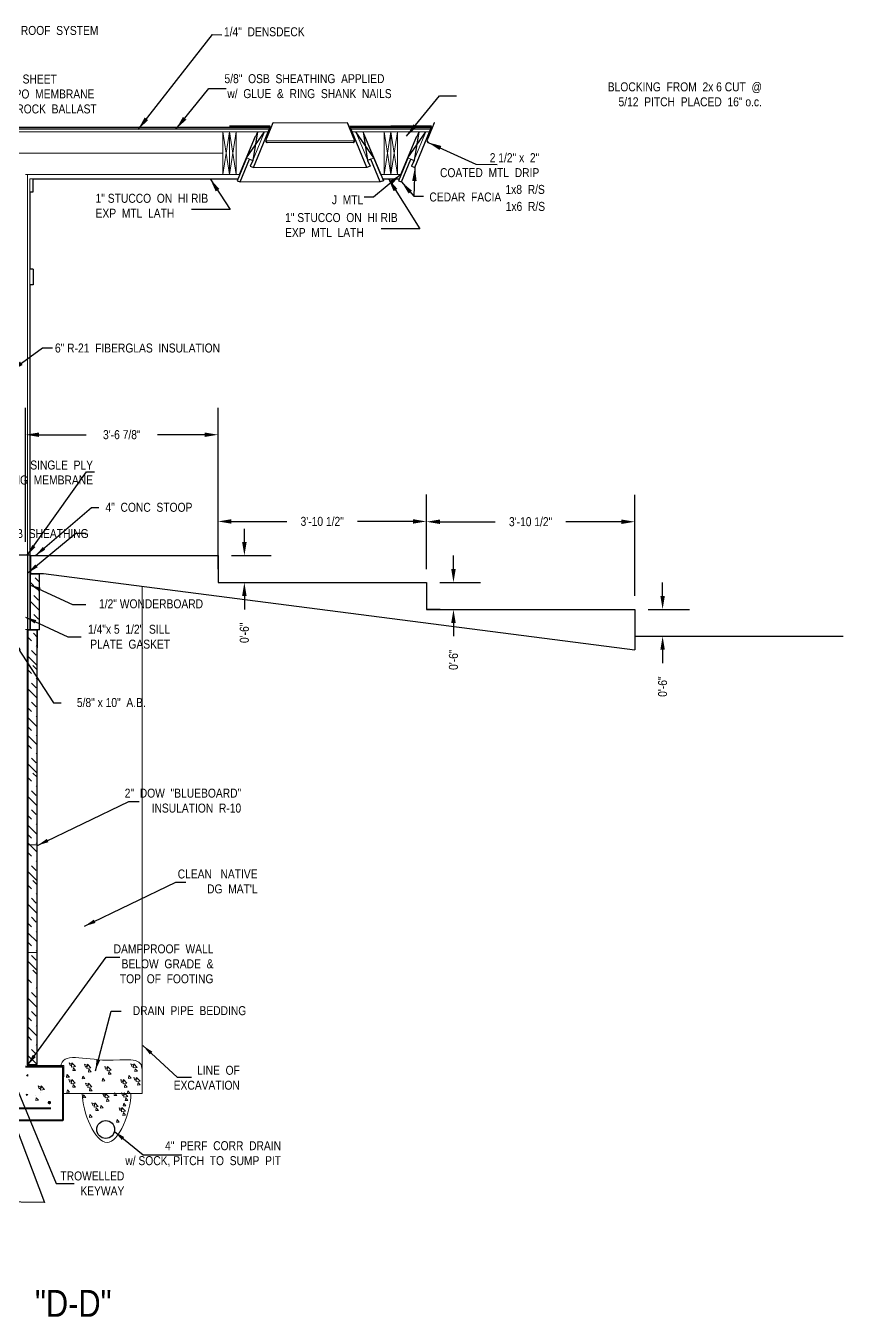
# Model space of a CAD drawing. Extents: x 1662 to 3024, y -14186 to -10515.
# Drawn here: x 2515.3 to 2697.7, y -14185.9 to -13897.9 of the extents above; entities that cross this region are included whole.
import ezdxf

# ---------------------------------------------------------------- set-up
doc = ezdxf.new("R2010")
doc.units = 0
doc.header["$LTSCALE"] = 50
doc.header["$MEASUREMENT"] = 0
for name, color, linetype in [('CONCRETE', 7, 'CONTINUOUS'), ('FINFRAMING', 4, 'CONTINUOUS'), ('FLOOR_FRAMING', 3, 'CONTINUOUS'), ('INSULATION', 30, 'CONTINUOUS'), ('LOWER_TRUSS_DESIGN', 7, 'CONTINUOUS'), ('METAL_ROOFING', 7, 'CONTINUOUS'), ('ROOF_FRAMING', 7, 'CONTINUOUS'), ('ROOFING', 7, 'CONTINUOUS'), ('TEXT', 250, 'CONTINUOUS'), ('WALL_FRAMING', 2, 'CONTINUOUS')]:
    doc.layers.add(name, color=color, linetype=linetype)
doc.layers.add('FOUNDATION', color=7, linetype='CONTINUOUS', lineweight=40)
doc.layers.add('FOUNDATION TEXT', color=7, linetype='CONTINUOUS', lineweight=9)
doc.styles.add('ARCHENT', font='technical.ttf', dxfattribs={"height": 2})
doc.linetypes.add('BATTING', pattern='A,0.0001,-0.1,[134,ltypeshp.shx,S=0.1,R=0,X=-0.1,Y=0],-0.2,[134,ltypeshp.shx,S=0.1,R=180,X=0.1,Y=0],-0.1', length=0.4001)
doc.dimstyles.new('ARCHENTLTD', dxfattribs={"dimtxt": 2, "dimasz": 3, "dimexe": 6, "dimexo": 3, "dimgap": 2, "dimtad": 0, "dimdec": 3, "dimzin": 1, "dimdsep": 46, "dimlunit": 4, "dimtxsty": 'ARCHENT', "dimcen": 2, "dimadec": 0, "dimazin": 0, "dimtfac": 1, "dimtdec": 3, "dimtofl": 0, "dimtmove": 0, "dimatfit": 3, "dimfxl": 1, "dimfrac": 2, "dimtolj": 1, "dimtzin": 0, "dimarcsym": 0})

# ---------------------------------------------------------------- blocks, each defined once
blk = doc.blocks.new('*D170')
at = {"layer": 'CONCRETE', "color": 0, "lineweight": -2, "ltscale": 0.25}
for p, q in [((2558.21, -14019.05), (2558.21, -14002.43)), ((2604.71, -14019.05), (2604.71, -14002.43)), ((2561.21, -14008.43), (2573.58, -14008.43)), ((2601.71, -14008.43), (2589.34, -14008.43))]:
    blk.add_line(p, q, dxfattribs=at)
at = {"layer": 'CONCRETE', "color": 0, "lineweight": 9, "ltscale": 0.25}
for points in [[(2561.21, -14007.93), (2561.21, -14008.93), (2558.21, -14008.43)], [(2601.71, -14007.93), (2601.71, -14008.93), (2604.71, -14008.43)]]:
    blk.add_solid(points, dxfattribs=at)
at = {"layer": 'CONCRETE', "color": 0, "lineweight": 9, "ltscale": 0.25, "insert": (2581.46, -14008.43), "char_height": 2, "attachment_point": 5, "style": 'ARCHENT'}
blk.add_mtext('\\A1;3\'-10 1/2"', dxfattribs=at)
blk = doc.blocks.new('*D171')
at = {"layer": 'CONCRETE', "color": 0, "lineweight": -2, "ltscale": 0.25}
for p, q in [((2604.71, -14019.05), (2604.71, -14002.5)), ((2651.21, -14025.05), (2651.21, -14002.5)), ((2607.71, -14008.5), (2620.08, -14008.5)), ((2648.21, -14008.5), (2635.84, -14008.5))]:
    blk.add_line(p, q, dxfattribs=at)
at = {"layer": 'CONCRETE', "color": 0, "lineweight": 9, "ltscale": 0.25}
for points in [[(2607.71, -14008), (2607.71, -14009), (2604.71, -14008.5)], [(2648.21, -14008), (2648.21, -14009), (2651.21, -14008.5)]]:
    blk.add_solid(points, dxfattribs=at)
at = {"layer": 'CONCRETE', "color": 0, "lineweight": 9, "ltscale": 0.25, "insert": (2627.96, -14008.5), "char_height": 2, "attachment_point": 5, "style": 'ARCHENT'}
blk.add_mtext('\\A1;3\'-10 1/2"', dxfattribs=at)
blk = doc.blocks.new('*D172')
at = {"layer": 'CONCRETE', "color": 0, "lineweight": -2, "ltscale": 0.25}
for p, q in [((2564.09, -14013.05), (2564.09, -14010.05)), ((2561.21, -14016.05), (2570.09, -14016.05)), ((2561.21, -14022.05), (2570.09, -14022.05)), ((2564.09, -14025.05), (2564.09, -14028.05))]:
    blk.add_line(p, q, dxfattribs=at)
at = {"layer": 'CONCRETE', "color": 0, "lineweight": 9, "ltscale": 0.25}
for points in [[(2563.59, -14013.05), (2564.59, -14013.05), (2564.09, -14016.05)], [(2563.59, -14025.05), (2564.59, -14025.05), (2564.09, -14022.05)]]:
    blk.add_solid(points, dxfattribs=at)
at = {"layer": 'CONCRETE', "color": 0, "lineweight": 9, "ltscale": 0.25, "insert": (2564.09, -14033.27), "char_height": 2, "attachment_point": 5, "rotation": 90, "style": 'ARCHENT'}
blk.add_mtext('\\A1;0\'-6"', dxfattribs=at)
blk = doc.blocks.new('*D173')
at = {"layer": 'CONCRETE', "color": 0, "lineweight": -2, "ltscale": 0.25}
for p, q in [((2610.75, -14019.05), (2610.75, -14016.05)), ((2607.71, -14022.05), (2616.75, -14022.05)), ((2607.75, -14028.05), (2604.75, -14028.05)), ((2610.75, -14031.05), (2610.75, -14034.05))]:
    blk.add_line(p, q, dxfattribs=at)
at = {"layer": 'CONCRETE', "color": 0, "lineweight": 9, "ltscale": 0.25}
for points in [[(2610.25, -14019.05), (2611.25, -14019.05), (2610.75, -14022.05)], [(2610.25, -14031.05), (2611.25, -14031.05), (2610.75, -14028.05)]]:
    blk.add_solid(points, dxfattribs=at)
at = {"layer": 'CONCRETE', "color": 0, "lineweight": 9, "ltscale": 0.25, "insert": (2610.75, -14039.27), "char_height": 2, "attachment_point": 5, "rotation": 90, "style": 'ARCHENT'}
blk.add_mtext('\\A1;0\'-6"', dxfattribs=at)
blk = doc.blocks.new('*D174')
at = {"layer": 'CONCRETE', "color": 0, "lineweight": -2, "ltscale": 0.25}
for p, q in [((2657.42, -14025.05), (2657.42, -14022.05)), ((2654.21, -14028.05), (2663.42, -14028.05)), ((2654.21, -14034.05), (2663.42, -14034.05)), ((2657.42, -14037.05), (2657.42, -14040.05))]:
    blk.add_line(p, q, dxfattribs=at)
at = {"layer": 'CONCRETE', "color": 0, "lineweight": 9, "ltscale": 0.25}
for points in [[(2656.92, -14025.05), (2657.92, -14025.05), (2657.42, -14028.05)], [(2656.92, -14037.05), (2657.92, -14037.05), (2657.42, -14034.05)]]:
    blk.add_solid(points, dxfattribs=at)
at = {"layer": 'CONCRETE', "color": 0, "lineweight": 9, "ltscale": 0.25, "insert": (2657.42, -14045.27), "char_height": 2, "attachment_point": 5, "rotation": 90, "style": 'ARCHENT'}
blk.add_mtext('\\A1;0\'-6"', dxfattribs=at)
blk = doc.blocks.new('*D175')
at = {"layer": 'CONCRETE', "color": 0, "lineweight": -2, "ltscale": 0.25}
for p, q in [((2515.28, -14012.99), (2515.28, -13983.09)), ((2558.21, -14013.05), (2558.21, -13983.09)), ((2518.28, -13989.09), (2528.79, -13989.09)), ((2555.21, -13989.09), (2544.7, -13989.09))]:
    blk.add_line(p, q, dxfattribs=at)
at = {"layer": 'CONCRETE', "color": 0, "lineweight": 9, "ltscale": 0.25}
for points in [[(2518.28, -13988.59), (2518.28, -13989.59), (2515.28, -13989.09)], [(2555.21, -13988.59), (2555.21, -13989.59), (2558.21, -13989.09)]]:
    blk.add_solid(points, dxfattribs=at)
at = {"layer": 'CONCRETE', "color": 0, "lineweight": 9, "ltscale": 0.25, "insert": (2536.74, -13989.09), "char_height": 2, "attachment_point": 5, "style": 'ARCHENT'}
blk.add_mtext('\\A1;3\'-6 7/8"', dxfattribs=at)

msp = doc.modelspace()

# ---------------------------------------------------------------- linework, layer by layer
at = {"layer": 'CONCRETE', "color": 7, "linetype": 'Continuous', "lineweight": 30, "ltscale": 0.125}
for p, q in [((2566.1122, -13929.4841), (2569.41, -13921.5462)), ((2591.437, -13929.4841), (2588.1393, -13921.5462)), ((2602.1122, -13929.4841), (2605.41, -13921.5462)), ((2563.1307, -13932.7142), (2565.2518, -13927.6378)), ((2565.2518, -13927.6378), (2565.9475, -13927.9267)), ((2565.9475, -13927.9267), (2565.4166, -13929.1935)), ((2592.2975, -13927.6378), (2591.6017, -13927.9267)), ((2591.6017, -13927.9267), (2592.1327, -13929.1935)), ((2594.4185, -13932.7142), (2592.2975, -13927.6378)), ((2599.1307, -13932.7142), (2601.2518, -13927.6378)), ((2601.2518, -13927.6378), (2601.9475, -13927.9267)), ((2601.9475, -13927.9267), (2601.4166, -13929.1935)), ((2565.4166, -13929.1935), (2566.1086, -13929.4826)), ((2592.1327, -13929.1935), (2591.4407, -13929.4826)), ((2601.4166, -13929.1935), (2602.1086, -13929.4826)), ((2516.9631, -13934.9212), (2516.9624, -13932.0462)), ((2516.9624, -13932.0462), (2562.6088, -13932.0462)), ((2562.4493, -13932.4295), (2563.1307, -13932.7142)), ((2595.0999, -13932.4295), (2594.4185, -13932.7142)), ((2594.9405, -13932.0462), (2598.6088, -13932.0462)), ((2598.4493, -13932.4295), (2599.1307, -13932.7142)), ((2516.2131, -13934.9212), (2516.2131, -13952.1875)), ((2516.2131, -13955.6875), (2516.2131, -14016.0461))]:
    msp.add_line(p, q, dxfattribs=at)
at = {"layer": 'CONCRETE', "color": 7, "linetype": 'Continuous', "lineweight": 20, "ltscale": 0.125}
for p, q in [((2516.2131, -13932.0462), (2516.2131, -13934.9212)), ((2516.2131, -13932.0462), (2516.9624, -13932.0462)), ((2516.2131, -13952.1875), (2516.2131, -13955.6875))]:
    msp.add_line(p, q, dxfattribs=at)
at = {"layer": 'CONCRETE', "lineweight": 30, "ltscale": 1.5}
for p, q in [((2516.3379, -14015.9854), (2512.3379, -14015.9854)), ((2516.2129, -14016.0479), (2558.2129, -14016.0479)), ((2516.3379, -14020.0476), (2519.2681, -14020.0476))]:
    msp.add_line(p, q, dxfattribs=at)
at = {"layer": 'CONCRETE', "color": 7, "linetype": 'Continuous', "ltscale": 1.5}
for p, q in [((2515.7129, -14016.0477), (2515.7129, -14032.5481)), ((2516.2129, -14016.0479), (2516.2129, -14032.5481)), ((2516.3379, -14015.9854), (2516.3379, -14020.1101))]:
    msp.add_line(p, q, dxfattribs=at)
at = {"layer": 'CONCRETE', "lineweight": 20, "ltscale": 1.5}
for p, q in [((2516.2754, -14032.6106), (2516.2754, -14016.0479)), ((2516.3379, -14020.1101), (2518.408, -14020.1101)), ((2518.3455, -14020.1726), (2516.3379, -14020.1726)), ((2516.3379, -14032.5481), (2516.3379, -14020.1726)), ((2518.408, -14020.1101), (2518.408, -14032.6106)), ((2515.5955, -14032.6106), (2516.2754, -14032.6106)), ((2515.8455, -14032.6731), (2517.8455, -14032.6731)), ((2518.408, -14032.6106), (2517.908, -14032.6106)), ((2517.908, -14032.6106), (2517.908, -14036.6106)), ((2523.5796, -14136.0481), (2541.2499, -14136.0481)), ((2523.5796, -14136.0481), (2541.2499, -14136.0481))]:
    msp.add_line(p, q, dxfattribs=at)
at = {"layer": 'CONCRETE', "lineweight": 30, "ltscale": 0.25}
for p, q in [((2558.2129, -14016.0479), (2558.2129, -14022.0479)), ((2558.2129, -14022.0479), (2604.7129, -14022.0479)), ((2604.7129, -14022.0479), (2604.7129, -14028.0479)), ((2604.7129, -14028.0479), (2651.2129, -14028.0479)), ((2651.2129, -14028.0479), (2651.2129, -14037.0727)), ((2651.2129, -14034.0479), (2697.7129, -14034.0479))]:
    msp.add_line(p, q, dxfattribs=at)
at = {"layer": 'CONCRETE', "color": 7, "linetype": 'Continuous', "ltscale": 0.25}
for p, q in [((2518.3455, -14032.5481), (2518.3455, -14020.1726)), ((2517.0894, -14022.8068), (2516.3454, -14022.0628)), ((2518.3454, -14021.9415), (2517.3948, -14020.9908)), ((2518.3454, -14028.3054), (2516.3454, -14026.3054)), ((2518.1501, -14025.9887), (2517.0894, -14024.9281)), ((2518.3454, -14024.0628), (2518.1501, -14023.8674)), ((2518.1501, -14030.2314), (2517.0894, -14029.1707)), ((2516.5894, -14035.092), (2515.8454, -14034.348)), ((2516.5895, -14035.092), (2515.8455, -14034.348)), ((2517.8455, -14034.2267), (2517.0062, -14033.3874)), ((2517.8455, -14129.5481), (2517.8455, -14032.6731)), ((2517.6501, -14038.274), (2516.5894, -14037.2133)), ((2517.8454, -14036.348), (2517.6501, -14036.1527)), ((2517.8454, -14040.5906), (2515.8454, -14038.5906)), ((2517.8454, -14041.4988), (2516.8948, -14040.5481)), ((2516.5894, -14042.3641), (2515.8454, -14041.6201)), ((2517.8454, -14043.6201), (2517.6501, -14043.4247)), ((2517.8454, -14047.8627), (2515.8454, -14045.8627)), ((2517.6501, -14045.546), (2516.5894, -14044.4854)), ((2517.6501, -14049.7887), (2516.5894, -14048.728)), ((2516.5894, -14050.8494), (2515.8454, -14050.1054)), ((2517.8454, -14054.2267), (2515.8454, -14052.2267)), ((2517.8454, -14052.1054), (2517.6501, -14051.91)), ((2516.5894, -14055.092), (2515.8454, -14054.348)), ((2517.8454, -14058.2267), (2515.8454, -14056.2267)), ((2517.8454, -14056.348), (2517.6501, -14056.1527)), ((2516.5894, -14059.092), (2515.8454, -14058.348)), ((2517.8454, -14060.348), (2517.6501, -14060.1527)), ((2517.8454, -14064.5906), (2515.8454, -14062.5906)), ((2517.6501, -14062.274), (2516.5894, -14061.2133)), ((2516.5894, -14066.3641), (2515.8454, -14065.6201)), ((2517.8454, -14065.4988), (2516.8948, -14064.5481)), ((2517.6501, -14069.546), (2516.5894, -14068.4854)), ((2517.8454, -14067.6201), (2517.6501, -14067.4247)), ((2517.8454, -14071.8627), (2515.8454, -14069.8627)), ((2517.6501, -14073.7887), (2516.5894, -14072.728)), ((2516.5894, -14074.8494), (2515.8454, -14074.1054)), ((2517.8454, -14078.2267), (2515.8454, -14076.2267)), ((2516.5894, -14079.092), (2515.8454, -14078.348)), ((2517.8454, -14076.1054), (2517.6501, -14075.91)), ((2517.8454, -14082.2267), (2515.8454, -14080.2267)), ((2517.8454, -14080.348), (2517.6501, -14080.1527)), ((2516.5894, -14083.092), (2515.8454, -14082.348)), ((2517.8454, -14084.348), (2517.6501, -14084.1527)), ((2517.8454, -14088.5906), (2515.8454, -14086.5906)), ((2517.6501, -14086.274), (2516.5894, -14085.2133)), ((2516.5894, -14090.3641), (2515.8454, -14089.6201)), ((2517.8454, -14089.4988), (2516.8948, -14088.5481)), ((2517.6501, -14093.546), (2516.5894, -14092.4854)), ((2517.8454, -14091.6201), (2517.6501, -14091.4247)), ((2517.8454, -14095.8627), (2515.8454, -14093.8627)), ((2516.5894, -14098.8494), (2515.8454, -14098.1054)), ((2517.6501, -14097.7887), (2516.5894, -14096.728)), ((2517.8454, -14102.2267), (2515.8454, -14100.2267)), ((2517.8454, -14100.1054), (2517.6501, -14099.91)), ((2516.5894, -14103.092), (2515.8454, -14102.348)), ((2517.8454, -14104.348), (2517.6501, -14104.1527)), ((2517.8454, -14108.5906), (2515.8454, -14106.5906)), ((2517.6501, -14106.274), (2516.5894, -14105.2133)), ((2517.8454, -14109.4988), (2516.8948, -14108.5481)), ((2516.5894, -14111.3641), (2515.8454, -14110.6201)), ((2517.8454, -14112.6201), (2517.65, -14112.4247)), ((2517.8454, -14116.8627), (2515.8454, -14114.8627)), ((2517.8455, -14116.8627), (2515.8455, -14114.8627)), ((2517.65, -14114.546), (2516.5894, -14113.4854)), ((2517.65, -14118.7887), (2516.5894, -14117.728)), ((2517.6501, -14118.7887), (2516.5895, -14117.728)), ((2516.5894, -14119.8494), (2515.8454, -14119.1054)), ((2517.8454, -14123.2267), (2515.8454, -14121.2267)), ((2516.5895, -14119.8493), (2515.8455, -14119.1054)), ((2517.8455, -14123.2267), (2515.8455, -14121.2267)), ((2517.8454, -14121.1054), (2517.65, -14120.91)), ((2517.8455, -14121.1054), (2517.6501, -14120.91)), ((2516.5894, -14124.092), (2515.8454, -14123.348)), ((2516.5895, -14124.092), (2515.8455, -14123.348)), ((2517.65, -14127.274), (2516.5894, -14126.2133)), ((2517.6501, -14127.274), (2516.5895, -14126.2133)), ((2517.8454, -14125.348), (2517.65, -14125.1527)), ((2517.8455, -14125.348), (2517.6501, -14125.1526)), ((2517.8454, -14129.5906), (2515.8454, -14127.5906)), ((2517.8455, -14129.5906), (2515.8455, -14127.5906))]:
    msp.add_line(p, q, dxfattribs=at)
at = {"layer": 'CONCRETE', "color": 7, "lineweight": 30, "ltscale": 0.25}
msp.add_line((2519.2681, -14020.0476), (2651.2129, -14037.0727), dxfattribs=at)
at = {"layer": 'CONCRETE', "color": 7, "linetype": 'Continuous', "lineweight": 20}
for p, q in [((2541.25, -14022.884), (2541.2499, -14136.0481)), ((2517.8455, -14128.5481), (2517.8455, -14108.5481))]:
    msp.add_line(p, q, dxfattribs=at)
at = {"layer": 'CONCRETE', "color": 7, "linetype": 'Continuous', "lineweight": 20, "ltscale": 0.25}
for p, q in [((2515.276, -14032.5481), (2515.7129, -14032.5481)), ((2515.7129, -14032.5481), (2516.2129, -14032.5481)), ((2515.8455, -14032.6731), (2515.8455, -14129.5481)), ((2516.3379, -14032.5481), (2518.3455, -14032.5481)), ((2515.8454, -14080.5481), (2517.8454, -14080.5481)), ((2515.8454, -14104.5481), (2517.8454, -14104.5481)), ((2515.8455, -14129.5481), (2517.8455, -14129.5481))]:
    msp.add_line(p, q, dxfattribs=at)
at = {"layer": 'CONCRETE', "linetype": 'Continuous', "lineweight": 25, "ltscale": 0.25}
msp.add_line((2515.5955, -14032.6106), (2515.5955, -14129.5481), dxfattribs=at)
at = {"layer": 'CONCRETE', "lineweight": 25}
msp.add_line((2515.8455, -14129.7981), (2523.7969, -14129.7981), dxfattribs=at)
at = {"layer": 'CONCRETE', "linetype": 'Continuous', "lineweight": 25, "ltscale": 0.5}
msp.add_line((2523.5552, -14130.0481), (2523.5552, -14130.7981), dxfattribs=at)
msp.add_line((2523.5552, -14130.0481), (2523.5552, -14130.7981), dxfattribs=at)
at = {"layer": 'CONCRETE', "color": 7, "lineweight": 9, "ltscale": 0.25}
msp.add_line((2523.7969, -14129.7981), (2523.7969, -14132.2977), dxfattribs=at)
at = {"layer": 'CONCRETE', "color": 7, "linetype": 'Continuous', "lineweight": 9, "ltscale": 3}
for p, q in [((2525.693, -14129.4797), (2524.9928, -14129.211)), ((2525.1957, -14129.8153), (2524.993, -14129.211)), ((2525.693, -14129.4797), (2525.1956, -14129.8153)), ((2526.399, -14129.9908), (2525.5096, -14130.1287)), ((2525.5098, -14130.1287), (2525.6202, -14129.179)), ((2526.399, -14129.9908), (2525.6201, -14129.179)), ((2525.8354, -14130.9246), (2525.951, -14130.2977)), ((2526.433, -14130.8722), (2525.9509, -14130.2977)), ((2529.1492, -14129.7845), (2528.449, -14129.5157)), ((2528.6519, -14130.1201), (2528.4491, -14129.5158)), ((2529.1492, -14129.7845), (2528.6518, -14130.12)), ((2529.8551, -14130.2956), (2528.9658, -14130.4335)), ((2528.9659, -14130.4335), (2529.0764, -14129.4838)), ((2529.8551, -14130.2956), (2529.0763, -14129.4838)), ((2533.6219, -14130.2925), (2532.9217, -14130.0237)), ((2533.1246, -14130.6281), (2532.9219, -14130.0238)), ((2533.6219, -14130.2925), (2533.1245, -14130.628)), ((2533.4387, -14130.9415), (2533.5491, -14129.9918)), ((2534.3279, -14130.8036), (2533.549, -14129.9918)), ((2539.4669, -14129.683), (2538.7668, -14129.4142)), ((2538.9697, -14130.0185), (2538.7669, -14129.4142)), ((2539.4669, -14129.683), (2538.9695, -14130.0185)), ((2540.1729, -14130.194), (2539.2835, -14130.3319)), ((2539.2837, -14130.3319), (2539.3942, -14129.3822)), ((2540.1729, -14130.194), (2539.394, -14129.3822)), ((2525.0455, -14132.3942), (2524.5634, -14131.8196)), ((2525.6422, -14133.1881), (2524.942, -14132.9193)), ((2525.1449, -14133.5236), (2524.9421, -14132.9193)), ((2525.6422, -14133.1881), (2525.1447, -14133.5236)), ((2525.4589, -14133.8371), (2525.5694, -14132.8874)), ((2526.3481, -14133.6991), (2525.5692, -14132.8874)), ((2526.433, -14130.8722), (2525.8353, -14130.9245)), ((2528.5016, -14132.6989), (2527.9039, -14132.7512)), ((2527.904, -14132.7513), (2528.0197, -14132.1244)), ((2528.5016, -14132.6989), (2528.0195, -14132.1244)), ((2529.8891, -14131.177), (2529.2914, -14131.2293)), ((2529.2915, -14131.2293), (2529.4072, -14130.6025)), ((2529.8891, -14131.177), (2529.407, -14130.6025)), ((2532.9744, -14133.2069), (2532.3766, -14133.2592)), ((2532.3768, -14133.2592), (2532.4924, -14132.6324)), ((2532.9744, -14133.2069), (2532.4923, -14132.6324)), ((2534.3279, -14130.8036), (2533.4385, -14130.9415)), ((2534.3619, -14131.685), (2533.7642, -14131.7373)), ((2533.7643, -14131.7373), (2533.8799, -14131.1105)), ((2534.3619, -14131.685), (2533.8798, -14131.1105)), ((2537.19, -14133.2069), (2536.4898, -14132.9382)), ((2536.6927, -14133.5425), (2536.4899, -14132.9382)), ((2537.19, -14133.2069), (2536.6926, -14133.5424)), ((2537.0067, -14133.8559), (2537.1172, -14132.9062)), ((2537.8959, -14133.718), (2537.1171, -14132.9062)), ((2538.8194, -14132.5974), (2538.2217, -14132.6497)), ((2538.2218, -14132.6497), (2538.3374, -14132.0229)), ((2538.8194, -14132.5974), (2538.3373, -14132.0228)), ((2540.1277, -14132.7309), (2539.4275, -14132.4621)), ((2539.6304, -14133.0664), (2539.4277, -14132.4621)), ((2540.2069, -14131.0755), (2539.6092, -14131.1277)), ((2539.6093, -14131.1278), (2539.7249, -14130.5009)), ((2540.1277, -14132.7309), (2539.6303, -14133.0664)), ((2540.2069, -14131.0755), (2539.7248, -14130.5009)), ((2539.9444, -14133.3799), (2540.0549, -14132.4302)), ((2540.8337, -14133.2419), (2540.0548, -14132.4302)), ((2525.0679, -14135.7511), (2524.4701, -14135.8034)), ((2524.4703, -14135.8034), (2524.5859, -14135.1766)), ((2525.0679, -14135.7511), (2524.5858, -14135.1765)), ((2526.3481, -14133.6991), (2525.4588, -14133.8371)), ((2526.3821, -14134.5806), (2525.7844, -14134.6329)), ((2525.7845, -14134.6329), (2525.9001, -14134.006)), ((2526.3821, -14134.5806), (2525.9, -14134.006)), ((2529.3525, -14134.0008), (2528.6523, -14133.7321)), ((2528.8552, -14134.3364), (2528.6524, -14133.7321)), ((2529.3525, -14134.0008), (2528.8551, -14134.3363)), ((2530.0585, -14134.5119), (2529.1691, -14134.6498)), ((2529.1692, -14134.6498), (2529.2797, -14133.7001)), ((2530.0585, -14134.5119), (2529.2796, -14133.7001)), ((2530.0924, -14135.3933), (2529.4947, -14135.4456)), ((2529.4949, -14135.4456), (2529.6105, -14134.8188)), ((2530.0924, -14135.3933), (2529.6104, -14134.8188)), ((2533.1951, -14136.337), (2532.4949, -14136.0682)), ((2532.6978, -14136.6725), (2532.495, -14136.0682)), ((2533.0118, -14136.986), (2533.1223, -14136.0363)), ((2533.901, -14136.848), (2533.1221, -14136.0363)), ((2535.0141, -14136.5019), (2535.1297, -14135.8751)), ((2535.6117, -14136.4496), (2535.1296, -14135.875)), ((2537.3618, -14136.1587), (2536.6616, -14135.8899)), ((2536.8645, -14136.4942), (2536.6618, -14135.8899)), ((2537.8959, -14133.718), (2537.0066, -14133.8559)), ((2537.1786, -14136.8076), (2537.289, -14135.8579)), ((2538.0678, -14136.6697), (2537.2889, -14135.8579)), ((2537.9299, -14134.5994), (2537.3322, -14134.6517)), ((2537.3323, -14134.6517), (2537.448, -14134.0249)), ((2537.9299, -14134.5994), (2537.4478, -14134.0249)), ((2538.5494, -14135.9735), (2537.9517, -14136.0258)), ((2537.9519, -14136.0258), (2538.0675, -14135.399)), ((2538.5494, -14135.9735), (2538.0673, -14135.399)), ((2540.8337, -14133.2419), (2539.9443, -14133.3799)), ((2540.8677, -14134.1234), (2540.2699, -14134.1757)), ((2540.2701, -14134.1757), (2540.3857, -14133.5489)), ((2540.8677, -14134.1234), (2540.3856, -14133.5488)), ((2528.7049, -14136.9152), (2528.1072, -14136.9675)), ((2528.1073, -14136.9676), (2528.223, -14136.3407)), ((2528.7049, -14136.9152), (2528.2228, -14136.3407)), ((2530.7639, -14138.3882), (2530.0637, -14138.1194)), ((2530.2666, -14138.7237), (2530.0638, -14138.1194)), ((2530.7639, -14138.3882), (2530.2664, -14138.7237)), ((2531.4698, -14138.8993), (2530.5805, -14139.0372)), ((2530.5806, -14139.0372), (2530.6911, -14138.0875)), ((2531.4698, -14138.8993), (2530.6909, -14138.0875)), ((2531.9499, -14139.3037), (2532.0655, -14138.6769)), ((2532.5475, -14139.2514), (2532.0654, -14138.6769)), ((2533.1951, -14136.337), (2532.6976, -14136.6725)), ((2533.901, -14136.848), (2533.0117, -14136.986)), ((2533.935, -14137.7295), (2533.3373, -14137.7818)), ((2533.3374, -14137.7818), (2533.453, -14137.155)), ((2533.935, -14137.7295), (2533.4529, -14137.1549)), ((2535.6117, -14136.4496), (2535.014, -14136.5019)), ((2537.3618, -14136.1587), (2536.8644, -14136.4942)), ((2537.645, -14138.7449), (2537.0472, -14138.7971)), ((2537.0474, -14138.7972), (2537.163, -14138.1703)), ((2537.645, -14138.7449), (2537.1629, -14138.1703)), ((2538.0678, -14136.6697), (2537.1784, -14136.8076)), ((2538.1018, -14137.5512), (2537.504, -14137.6034)), ((2537.5042, -14137.6035), (2537.6198, -14136.9766)), ((2538.1018, -14137.5512), (2537.6197, -14136.9766)), ((2530.1163, -14141.3026), (2529.5186, -14141.3549)), ((2529.5187, -14141.3549), (2529.6343, -14140.7281)), ((2530.1163, -14141.3026), (2529.6342, -14140.7281)), ((2531.5038, -14139.7807), (2530.9061, -14139.833)), ((2530.9062, -14139.833), (2531.0218, -14139.2062)), ((2531.5038, -14139.7807), (2531.0217, -14139.2062)), ((2532.5475, -14139.2514), (2531.9498, -14139.3037)), ((2535.581, -14142.4437), (2535.6966, -14141.8168)), ((2536.1786, -14142.3913), (2535.6965, -14141.8168)), ((2536.8262, -14139.4769), (2536.126, -14139.2081)), ((2536.3289, -14139.8125), (2536.1261, -14139.2082)), ((2536.8262, -14139.4769), (2536.3287, -14139.8124)), ((2537.5321, -14139.988), (2536.6427, -14140.1259)), ((2536.6429, -14140.1259), (2536.7534, -14139.1762)), ((2537.5321, -14139.988), (2536.7532, -14139.1762)), ((2537.5661, -14140.8694), (2536.9684, -14140.9217)), ((2536.9685, -14140.9217), (2537.0841, -14140.2949)), ((2537.5661, -14140.8694), (2537.084, -14140.2949)), ((2536.1786, -14142.3913), (2535.5809, -14142.4436))]:
    msp.add_line(p, q, dxfattribs=at)
at = {"layer": 'CONCRETE', "lineweight": 5, "ltscale": 1.5}
for p, q in [((2515.8043, -14132.1568), (2515.5218, -14132.0655)), ((2515.7545, -14131.8164), (2515.8043, -14132.1568)), ((2515.7654, -14136.2327), (2515.3604, -14136.1604)), ((2515.3604, -14136.1604), (2515.4978, -14136.4929))]:
    msp.add_line(p, q, dxfattribs=at)
at = {"layer": 'CONCRETE', "color": 7, "linetype": 'Continuous', "ltscale": 3}
for p, q in [((2525.0455, -14132.3942), (2524.4477, -14132.4465)), ((2524.4479, -14132.4465), (2524.5635, -14131.8197))]:
    msp.add_line(p, q, dxfattribs=at)
at = {"layer": 'CONCRETE', "color": 7, "linetype": 'Continuous', "lineweight": 5, "ltscale": 3}
for p, q in [((2518.7837, -14134.6171), (2518.0835, -14134.3483)), ((2518.2864, -14134.9526), (2518.0837, -14134.3483)), ((2518.7837, -14134.6171), (2518.2863, -14134.9526)), ((2519.4897, -14135.1281), (2518.6003, -14135.2661)), ((2518.6004, -14135.2661), (2518.7109, -14134.3164)), ((2518.7006, -14135.8018), (2518.7006, -14135.8018)), ((2519.4897, -14135.1281), (2518.7108, -14134.3164)), ((2518.1361, -14137.5315), (2517.5384, -14137.5838)), ((2517.5386, -14137.5838), (2517.6542, -14136.957)), ((2517.5755, -14136.5433), (2517.5755, -14136.5433)), ((2518.1361, -14137.5315), (2517.654, -14136.9569))]:
    msp.add_line(p, q, dxfattribs=at)
at = {"layer": 'CONCRETE', "color": 7, "linetype": 'Continuous', "lineweight": 40, "ltscale": 1.5}
msp.add_line((2520.9032, -14139.3749), (2510.6329, -14139.3802), dxfattribs=at)
at = {"layer": 'CONCRETE', "color": 7, "linetype": 'Continuous', "ltscale": 1.5, "const_width": 0.375}
msp.add_lwpolyline([(2520.7671, -14138.0481, -1), (2520.3921, -14138.0481, -1)], format="xyb", close=True, dxfattribs=at)
at = {"layer": 'CONCRETE', "color": 7, "linetype": 'Continuous', "ltscale": 0.25}
msp.add_circle((2533.1448, -14144.0492), 2, dxfattribs=at)
at = {"layer": 'CONCRETE', "linetype": 'Continuous', "lineweight": 25, "ltscale": 0.5}
msp.add_arc((2515.8455, -14129.5481), 0.25, 180, 270, dxfattribs=at)
at = {"layer": 'CONCRETE', "color": 7, "linetype": 'Continuous', "lineweight": 9, "ltscale": 0.125}
for points, start_tangent, end_tangent in [([(2541.2118, -14130.4315), (2533.3633, -14128.5999), (2523.1735, -14130.0819)], (0.01425247, 0.99989843), (-0.01425247, -0.99989843)), ([(2538.7902, -14136.0488), (2533.44, -14146.9459), (2527.928, -14136.0488)], (0, -1), (0, 1))]:
    msp.add_spline(points, degree=3, dxfattribs=dict(at, start_tangent=start_tangent, end_tangent=end_tangent))
at = {"layer": 'FINFRAMING', "color": 7, "linetype": 'Continuous', "lineweight": 30, "ltscale": 0.25}
for p, q in [((2516.2131, -13934.9212), (2516.9631, -13934.9212)), ((2516.9631, -13952.1875), (2516.2131, -13952.1875)), ((2516.9631, -13952.1875), (2516.9631, -13955.6875)), ((2516.9631, -13955.6875), (2516.2131, -13955.6875))]:
    msp.add_line(p, q, dxfattribs=at)
at = {"layer": 'FINFRAMING', "color": 7, "linetype": 'Continuous', "lineweight": 5, "ltscale": 0.25}
for p, q in [((2515.5051, -14132.0655), (2515.7551, -14131.8155)), ((2515.5051, -14136.4849), (2515.7551, -14136.2349))]:
    msp.add_line(p, q, dxfattribs=at)
at = {"layer": 'FLOOR_FRAMING', "color": 7, "lineweight": 20, "ltscale": 0.25}
for p, q in [((2570.4224, -13919.4879), (2570.5378, -13919.5358)), ((2587.1269, -13919.4879), (2587.0115, -13919.5358)), ((2606.4224, -13919.4879), (2606.5378, -13919.5358)), ((2569.7736, -13920.6712), (2466.1701, -13920.6712)), ((2569.6697, -13920.9212), (2466.7722, -13920.9212)), ((2559.2746, -13931.0462), (2559.2746, -13921.5462)), ((2559.2746, -13921.5462), (2560.7746, -13921.5462)), ((2560.7746, -13921.5462), (2560.7746, -13931.0462)), ((2562.2746, -13921.5462), (2560.7746, -13921.5462)), ((2562.2746, -13921.5462), (2562.2746, -13931.0462)), ((2566.983, -13921.5462), (2562.2746, -13921.5462)), ((2565.9311, -13920.4212), (2570.0349, -13920.4212)), ((2591.6182, -13920.4212), (2587.5144, -13920.4212)), ((2587.7757, -13920.6712), (2596.7746, -13920.6712)), ((2587.8795, -13920.9212), (2596.7746, -13920.9212)), ((2590.5663, -13921.5462), (2595.2746, -13921.5462)), ((2595.2746, -13931.0462), (2595.2746, -13921.5462)), ((2595.2746, -13921.5462), (2596.7746, -13921.5462)), ((2605.7736, -13920.6712), (2596.7746, -13920.6712)), ((2605.6697, -13920.9212), (2596.7746, -13920.9212)), ((2596.7746, -13921.5462), (2596.7746, -13931.0462)), ((2598.2746, -13921.5462), (2598.2746, -13931.0462)), ((2605.41, -13921.5462), (2598.2746, -13921.5462)), ((2601.9311, -13920.4212), (2606.0349, -13920.4212)), ((2515.2746, -13931.0462), (2562.2746, -13931.0462))]:
    msp.add_line(p, q, dxfattribs=at)
at = {"layer": 'FLOOR_FRAMING', "color": 7, "lineweight": 9, "ltscale": 0.25}
for p, q in [((2570.5378, -13919.5358), (2587.0115, -13919.5358)), ((2559.2746, -13921.5462), (2466.648, -13921.5462)), ((2559.2746, -13931.0462), (2560.7746, -13921.5462)), ((2559.2746, -13921.5462), (2560.7746, -13931.0462)), ((2560.7746, -13931.0462), (2562.2746, -13921.5462)), ((2560.7746, -13921.5462), (2562.2746, -13931.0462)), ((2562.2746, -13921.5462), (2569.41, -13921.5462)), ((2566.983, -13921.5462), (2563.0246, -13931.0462)), ((2588.1393, -13921.5462), (2595.2746, -13921.5462)), ((2590.5663, -13921.5462), (2594.5246, -13931.0462)), ((2595.2746, -13921.5462), (2595.2746, -13931.0462)), ((2595.2746, -13931.0462), (2596.7746, -13921.5462)), ((2595.2746, -13921.5462), (2596.7746, -13931.0462)), ((2596.7746, -13931.0462), (2598.2746, -13921.5462)), ((2596.7746, -13921.5462), (2598.2746, -13931.0462)), ((2596.7746, -13921.5462), (2598.2746, -13921.5462)), ((2602.983, -13921.5462), (2599.0246, -13931.0462)), ((2568.8835, -13923.5203), (2588.6658, -13923.5203)), ((2569.1724, -13923.9284), (2588.3769, -13923.9284)), ((2565.9475, -13927.9267), (2564.5622, -13927.3515)), ((2591.6017, -13927.9267), (2592.9871, -13927.3515)), ((2601.9475, -13927.9267), (2600.5622, -13927.3515)), ((2562.2746, -13931.0462), (2563.0246, -13931.0462)), ((2566.1122, -13929.4841), (2591.437, -13929.4841)), ((2595.2746, -13931.0462), (2594.5246, -13931.0462)), ((2598.2746, -13931.0462), (2595.2746, -13931.0462)), ((2598.2746, -13931.0462), (2599.0246, -13931.0462)), ((2563.1307, -13932.7142), (2594.4185, -13932.7142))]:
    msp.add_line(p, q, dxfattribs=at)
at = {"layer": 'FOUNDATION', "ltscale": 1.5}
for p, q in [((2523.5796, -14130.0481), (2515.276, -14130.0481)), ((2523.5796, -14130.0481), (2523.5796, -14142.0481)), ((2523.5796, -14130.0481), (2523.5796, -14142.0481)), ((2523.5796, -14142.0481), (2499.5796, -14142.0481))]:
    msp.add_line(p, q, dxfattribs=at)
at = {"layer": 'INSULATION', "linetype": 'BATTING', "lineweight": 9, "ltscale": 0.225}
msp.add_line((2469.648, -13926.2962), (2559.2746, -13926.2962), dxfattribs=at)
at = {"layer": 'LOWER_TRUSS_DESIGN', "linetype": 'Continuous', "lineweight": 9, "ltscale": 0.5}
for p, q in [((2565.4203, -13929.195), (2568.598, -13921.5462)), ((2592.129, -13929.195), (2588.9513, -13921.5462)), ((2601.4203, -13929.195), (2604.598, -13921.5462))]:
    msp.add_line(p, q, dxfattribs=at)
at = {"layer": 'LOWER_TRUSS_DESIGN', "linetype": 'Continuous', "ltscale": 0.25}
for p, q in [((2565.2332, -13925.7353), (2562.4493, -13932.4295)), ((2592.316, -13925.7353), (2595.0999, -13932.4295)), ((2601.2332, -13925.7353), (2598.4493, -13932.4295))]:
    msp.add_line(p, q, dxfattribs=at)
at = {"layer": 'METAL_ROOFING', "linetype": 'Continuous', "lineweight": 30, "ltscale": 0.125}
for p, q in [((2568.8699, -13923.168), (2569.9818, -13920.5462)), ((2588.6794, -13923.168), (2587.5674, -13920.5462)), ((2604.8699, -13923.168), (2605.9818, -13920.5462))]:
    msp.add_line(p, q, dxfattribs=at)
at = {"layer": 'METAL_ROOFING', "linetype": 'Continuous', "ltscale": 0.125}
for p, q in [((2568.8997, -13922.7743), (2569.7736, -13920.6712)), ((2588.6496, -13922.7743), (2587.7757, -13920.6712)), ((2604.8997, -13922.7743), (2605.7736, -13920.6712))]:
    msp.add_line(p, q, dxfattribs=at)
at = {"layer": 'ROOF_FRAMING', "lineweight": 30, "ltscale": 0.125}
for p, q in [((2569.9818, -13920.5462), (2466.1701, -13920.5462)), ((2569.858, -13920.2962), (2560.7746, -13920.2962)), ((2587.5674, -13920.5462), (2596.7746, -13920.5462)), ((2587.6913, -13920.2962), (2596.7746, -13920.2962)), ((2605.858, -13920.2962), (2596.7746, -13920.2962)), ((2605.9818, -13920.5462), (2596.7746, -13920.5462))]:
    msp.add_line(p, q, dxfattribs=at)
at = {"layer": 'ROOF_FRAMING', "linetype": 'Continuous', "ltscale": 0.125}
for p, q in [((2563.0284, -13931.0458), (2566.5753, -13922.5028)), ((2564.5586, -13927.35), (2568.598, -13921.5462)), ((2566.983, -13921.5462), (2565.9475, -13927.9267)), ((2592.9907, -13927.35), (2588.9513, -13921.5462)), ((2590.5663, -13921.5462), (2591.6017, -13927.9267)), ((2594.5209, -13931.0458), (2590.9739, -13922.5028)), ((2599.0284, -13931.0458), (2602.5753, -13922.5028)), ((2600.5586, -13927.35), (2604.598, -13921.5462)), ((2602.983, -13921.5462), (2601.9475, -13927.9267))]:
    msp.add_line(p, q, dxfattribs=at)
at = {"layer": 'ROOFING', "linetype": 'Continuous', "lineweight": 20, "ltscale": 0.125}
for p, q in [((2570.4224, -13919.4879), (2570.0349, -13920.4212)), ((2570.5378, -13919.5358), (2570.0664, -13920.6712)), ((2587.0115, -13919.5358), (2587.4829, -13920.6712)), ((2587.1269, -13919.4879), (2587.5144, -13920.4212)), ((2606.4224, -13919.4879), (2606.0349, -13920.4212)), ((2606.5378, -13919.5358), (2606.0664, -13920.6712)), ((2570.0664, -13920.6712), (2568.8835, -13923.5203)), ((2587.4829, -13920.6712), (2588.6658, -13923.5203)), ((2606.0664, -13920.6712), (2604.8835, -13923.5203)), ((2569.0771, -13924.0093), (2568.7971, -13923.5951)), ((2568.8835, -13923.5203), (2569.1724, -13923.9284)), ((2569.1724, -13923.9284), (2569.0771, -13924.0093)), ((2588.6658, -13923.5203), (2588.3769, -13923.9284)), ((2588.3769, -13923.9284), (2588.4721, -13924.0093)), ((2588.4721, -13924.0093), (2588.7522, -13923.5951)), ((2605.0771, -13924.0093), (2604.7971, -13923.5951)), ((2604.8835, -13923.5203), (2605.1724, -13923.9284)), ((2605.1724, -13923.9284), (2605.0771, -13924.0093))]:
    msp.add_line(p, q, dxfattribs=at)
at = {"layer": 'WALL_FRAMING', "color": 7, "linetype": 'Continuous', "lineweight": 9, "ltscale": 0.14}
msp.add_line((2515.7131, -13931.0462), (2515.7135, -14016.046), dxfattribs=at)

# ---------------------------------------------------------------- texts
at = {"layer": 'CONCRETE', "color": 7, "linetype": 'Continuous', "lineweight": 9, "ltscale": 0.125, "style": 'ARCHENT'}
for s, insert, char_height, attachment_point in [('SINGLE  PLY\\PROOFING  MEMBRANE', (2530.3136, -13994.8495), 2, 3), ('4"  CONC  STOOP', (2552.491, -14004.2767), 2, 3), ('7/16" OSB  SHEATHING', (2529.3419, -14010.1336), 2, 3), ('1/2" WONDERBOARD', (2554.8687, -14025.8053), 2, 3), ('1/4"x 5  1/2"  SILL  \\PPLATE  GASKET', (2547.5167, -14031.4736), 2, 3), ('5/8" x 10"  A.B.', (2542.0931, -14047.8265), 2, 3), ('DAMPPROOF  WALL \\PBELOW  GRADE  &\\PTOP  OF  FOOTING', (2557.1898, -14102.7665), 2, 3), ('DRAIN  PIPE  BEDDING', (2564.5108, -14116.5464), 2, 3), ('4"  PERF  CORR  DRAIN\\Pw/ SOCK, PITCH  TO  SUMP  PIT', (2572.2728, -14146.6683), 2, 3), ('SECTION  "D-D"', (2482.9966, -14179.8272), 6, 1)]:
    msp.add_mtext(s, dxfattribs=dict(at, insert=insert, char_height=char_height, attachment_point=attachment_point))
at = {"layer": 'CONCRETE', "color": 7, "linetype": 'Continuous', "lineweight": 9, "ltscale": 0.15, "char_height": 2, "width": 29.8125, "attachment_point": 3, "style": 'ARCHENT'}
for s, insert in [('2"  DOW  "BLUEBOARD"\\PINSULATION  R-10  ', (2563.3764, -14068.0317)), ("CLEAN   NATIVE\\PDG  MAT'L", (2567.0298, -14086.055)), ('LINE  OF\\PEXCAVATION', (2563.0822, -14129.846))]:
    msp.add_mtext(s, dxfattribs=dict(at, insert=insert))
at = {"layer": 'FOUNDATION TEXT', "color": 7, "linetype": 'Continuous', "lineweight": 9, "ltscale": 0.125, "insert": (2537.3007, -14153.4142), "char_height": 2, "attachment_point": 3, "style": 'ARCHENT'}
msp.add_mtext('TROWELLED\\PKEYWAY', dxfattribs=at)
at = {"layer": 'TEXT', "color": 7, "linetype": 'Continuous', "lineweight": 9, "ltscale": 0.125, "char_height": 2, "style": 'ARCHENT'}
for s, insert, attachment_point in [('BALLASTED  TPO  ROOF  SYSTEM', (2493.7045, -13897.9206), 1), ('1/4"  DENSDECK', (2559.5312, -13898.2136), 1), ('4 oz  FLEECE  SHEET\\PBETWEEN  TPO  MEMBRANE\\PAND  RIVER  ROCK  BALLAST', (2498.8085, -13908.7559), 1), ('5/8"  OSB  SHEATHING  APPLIED\\P w/  GLUE  &  RING  SHANK  NAILS', (2559.6515, -13908.6746), 1), ('2 1/2" x  2" \\PCOATED  MTL  DRIP', (2629.8928, -13926.3025), 3), ('1x8  R/S', (2631.134, -13933.3793), 3), ('1" STUCCO  ON  HI RIB\\PEXP  MTL  LATH', (2530.8849, -13935.3578), 1), ('CEDAR  FACIA', (2621.4139, -13935.066), 3), ('1x6  R/S', (2631.1858, -13937.1646), 3), ('1" STUCCO  ON  HI RIB\\PEXP  MTL  LATH', (2573.1706, -13939.6582), 1), ('6" R-21  FIBERGLAS  INSULATION', (2521.8203, -13968.7512), 1)]:
    msp.add_mtext(s, dxfattribs=dict(at, insert=insert, attachment_point=attachment_point))
at = {"layer": 'TEXT', "color": 7, "linetype": 'Continuous', "lineweight": 9, "ltscale": 0.125, "char_height": 2, "attachment_point": 3, "style": 'ARCHENT'}
for s, insert, width in [('BLOCKING  FROM  2x 6 CUT  @ \\P5/12  PITCH  PLACED  16" o.c.', (2679.5854, -13910.5028), 66.345459), ('J  MTL', (2590.616, -13935.6835), 9.5)]:
    msp.add_mtext(s, dxfattribs=dict(at, insert=insert, width=width))

# ---------------------------------------------------------------- dimensions: what is measured, and where the dimension line sits
at = {"layer": 'CONCRETE', "color": 3, "lineweight": 9, "ltscale": 0.25}
for base, p1, p2, picture, middle in [((2558.2129, -13989.0876), (2515.2756, -14015.9854), (2558.2129, -14016.0479), '*D175', (2536.7443, -13989.0876)), ((2604.7129, -14008.4273), (2558.2129, -14022.0479), (2604.7129, -14022.0479), '*D170', (2581.4629, -14008.4273)), ((2651.2129, -14008.4956), (2604.7129, -14022.0479), (2651.2129, -14028.0479), '*D171', (2627.9629, -14008.4956))]:
    dim = msp.add_linear_dim(base=base, p1=p1, p2=p2, dimstyle='ARCHENTLTD', dxfattribs=at)
    dim.commit()
    dim.dimension.update_dxf_attribs({"geometry": picture, "text_midpoint": middle})
for base, p1, p2, picture, middle in [((2564.0929, -14022.0479), (2558.2129, -14016.0479), (2558.2129, -14022.0479), '*D172', (2564.0929, -14033.2745)), ((2610.7463, -14028.0479), (2604.7129, -14022.0479), (2610.7463, -14028.0479), '*D173', (2610.7463, -14039.2745)), ((2657.4203, -14034.0479), (2651.2129, -14028.0479), (2651.2129, -14034.0479), '*D174', (2657.4203, -14045.2745))]:
    dim = msp.add_linear_dim(base=base, p1=p1, p2=p2, angle=90, dimstyle='ARCHENTLTD', dxfattribs=at)
    dim.commit()
    dim.dimension.update_dxf_attribs({"geometry": picture, "text_midpoint": middle})

# ---------------------------------------------------------------- leaders
at = {"layer": 'CONCRETE', "color": 7, "linetype": 'Continuous', "lineweight": 9, "ltscale": 0.125}
for points in [[(2515.6568, -14015.9401), (2528.8244, -13997.3602), (2530.6168, -13997.3602)], [(2517.4993, -14016.057), (2529.9485, -14005.2874), (2531.6263, -14005.2874)], [(2515.77, -14019.9318), (2526.4602, -14011.0304), (2528.7659, -14011.0828)], [(2516.2223, -14022.5645), (2525.7334, -14026.9416), (2528.7004, -14026.9416)], [(2515.2136, -14029.7745), (2524.7247, -14034.1515), (2527.6916, -14034.1515)], [(2517.9457, -14080.6822), (2538.3276, -14070.8698), (2540.5809, -14070.8698)], [(2528.4159, -14098.7054), (2548.7979, -14088.893), (2551.0511, -14088.893)], [(2530.8495, -14130.9504), (2534.363, -14117.6317), (2536.6163, -14117.6317)], [(2541.4467, -14125.3149), (2549.0957, -14132.3869), (2552.3048, -14132.3898)], [(2535.0719, -14144.4755), (2541.482, -14149.7363), (2550.1328, -14149.7068)]]:
    msp.add_leader(points, dimstyle='ARCHENTLTD', override={"dimasz": 2.5, "dimgap": 2, "dimtad": 0}, dxfattribs=at)
at = {"layer": 'CONCRETE', "color": 7, "lineweight": 9, "ltscale": 0.25}
for points in [[(2512.5184, -14035.0892), (2521.5132, -14048.8904), (2523.2026, -14048.9105)], [(2515.7345, -14129.6677), (2533.2128, -14105.6346), (2536.307, -14105.6369)]]:
    msp.add_leader(points, dimstyle='ARCHENTLTD', override={"dimasz": 2.5, "dimgap": 2, "dimtad": 0}, dxfattribs=at)
at = {"layer": 'FOUNDATION TEXT', "color": 7, "lineweight": 9, "ltscale": 0.25}
for points in [[(2511.81, -14131.2907), (2522.0732, -14156.0909), (2526.1099, -14156.0909)], [(2511.4187, -14139.0764), (2519.4915, -14160.3033), (2507.3351, -14160.1986)]]:
    msp.add_leader(points, dimstyle='ARCHENTLTD', override={"dimasz": 2.5, "dimgap": 2, "dimtad": 0}, dxfattribs=at)
at = {"layer": 'TEXT', "color": 7, "linetype": 'Continuous', "lineweight": 9, "ltscale": 0.125}
for points in [[(2540.3781, -13920.997), (2556.948, -13899.829), (2559.0629, -13899.8885)], [(2548.8816, -13920.8438), (2556.1829, -13911.8438), (2560.0367, -13911.8542)], [(2600.3034, -13922.4855), (2607.6047, -13913.4856), (2611.4585, -13913.4959)], [(2605.1157, -13923.9005), (2615.7534, -13928.741), (2620.5044, -13928.8118)], [(2598.9712, -13931.0443), (2592.8827, -13936.088), (2590.8184, -13936.088)], [(2602.1414, -13929.4807), (2601.9118, -13935.9122), (2604.0811, -13935.9107)], [(2556.4547, -13932.0483), (2560.9227, -13938.8424), (2552.3106, -13938.8424)], [(2596.2197, -13931.9825), (2603.2084, -13943.1428), (2594.5962, -13943.1428)], [(2599.1636, -13932.7124), (2601.9118, -13935.9122), (2604.0822, -13935.9145)], [(2511.8722, -13974.9018), (2519.0511, -13969.701), (2521.2514, -13969.701)]]:
    msp.add_leader(points, dimstyle='ARCHENTLTD', override={"dimgap": 2, "dimtad": 0}, dxfattribs=at)

doc.saveas('drawing.dxf')
